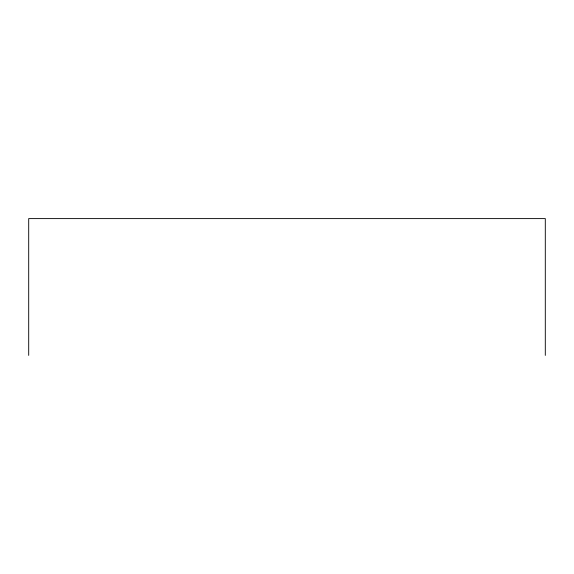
<?xml version="1.0" encoding="UTF-8"?>
<svg xmlns="http://www.w3.org/2000/svg" width="574" height="574" viewBox="0 0 574 574"><rect width="100%" height="100%" fill="white"/><g stroke="black" fill="none" stroke-linecap="round" stroke-linejoin="round"><path stroke-width="0.86" d="M545.3 355.399L545.3 218.601L28.7 218.601L28.7 355.399"/></g></svg>
